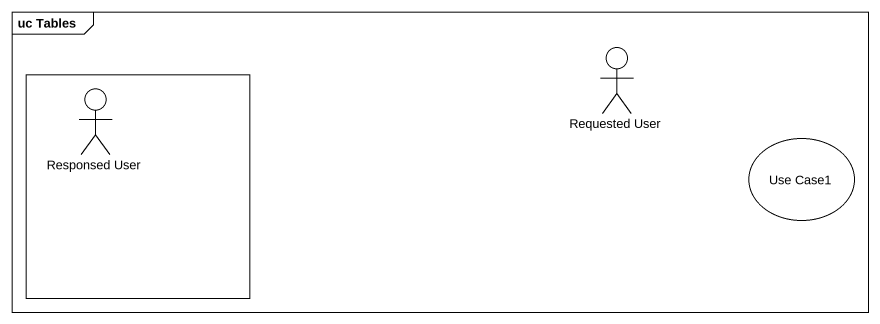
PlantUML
@startuml
mainframe uc Tables
rectangle " " as rectangle1 {
  actor "Responsed User" as Responsed_User
}
actor "Requested User" as Requested_User
usecase "Use Case1" as Use_Case1
@enduml
